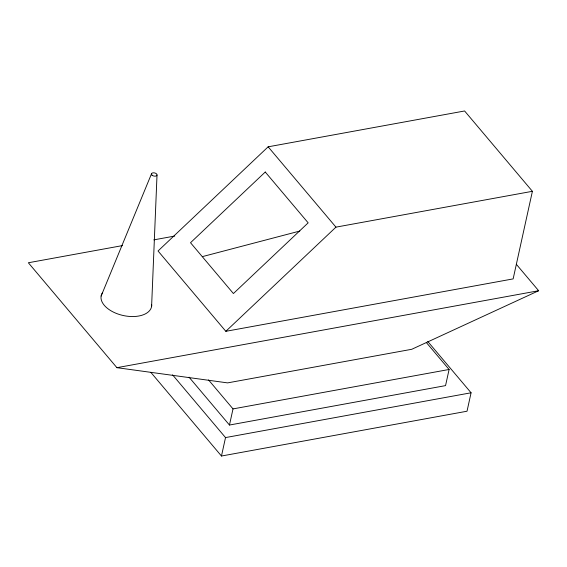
<?xml version="1.0" encoding="UTF-8"?>
<svg xmlns="http://www.w3.org/2000/svg" width="567" height="567" viewBox="0 0 567 567"><rect width="100%" height="100%" fill="white"/><g stroke="black" fill="none" stroke-linecap="round" stroke-linejoin="round"><path stroke-width="0.85" d="M151.602 306.463L157.016 175.061M427.802 341.511L471.078 392.782L467.024 411.224L221.47 456.024L225.524 437.582L172.566 374.844M426.341 342.518L449.099 369.478L445.549 385.617L229.465 425.037L233.009 408.906L208.543 379.918M532.399 191.306L513.142 278.893L225.836 331.312L158.037 250.983L268.148 146.818L464.6 110.976L532.399 191.306L335.955 227.14L225.836 331.312M101.124 296.066L151.46 173.913M516.367 264.335L538.65 290.736L411.755 349.286L227.587 382.888L116.908 367.678L28.35 262.762L122.458 245.596M202.32 256.638L299.808 231.053M153.827 239.869L174.742 236.056M116.908 367.678L538.65 290.736M233.009 408.906L449.099 369.478M225.524 437.582L471.078 392.782M268.148 146.818L335.955 227.14M189.059 377.183L229.465 425.037M150.857 372.37L221.47 456.024M151.729 304.933A25.777 14.6 12.4 0 1 121.855 315.195A25.777 14.6 12.4 0 1 102.641 292.522M265.264 172.021L190.519 242.726L233.413 293.543L308.157 222.838L265.264 172.021M152.076 175.203A2.835 1.609 12.4 0 0 156.846 175.451A2.835 1.609 12.4 0 0 153.792 172.807A2.835 1.609 12.4 0 0 152.076 175.203"/></g></svg>
